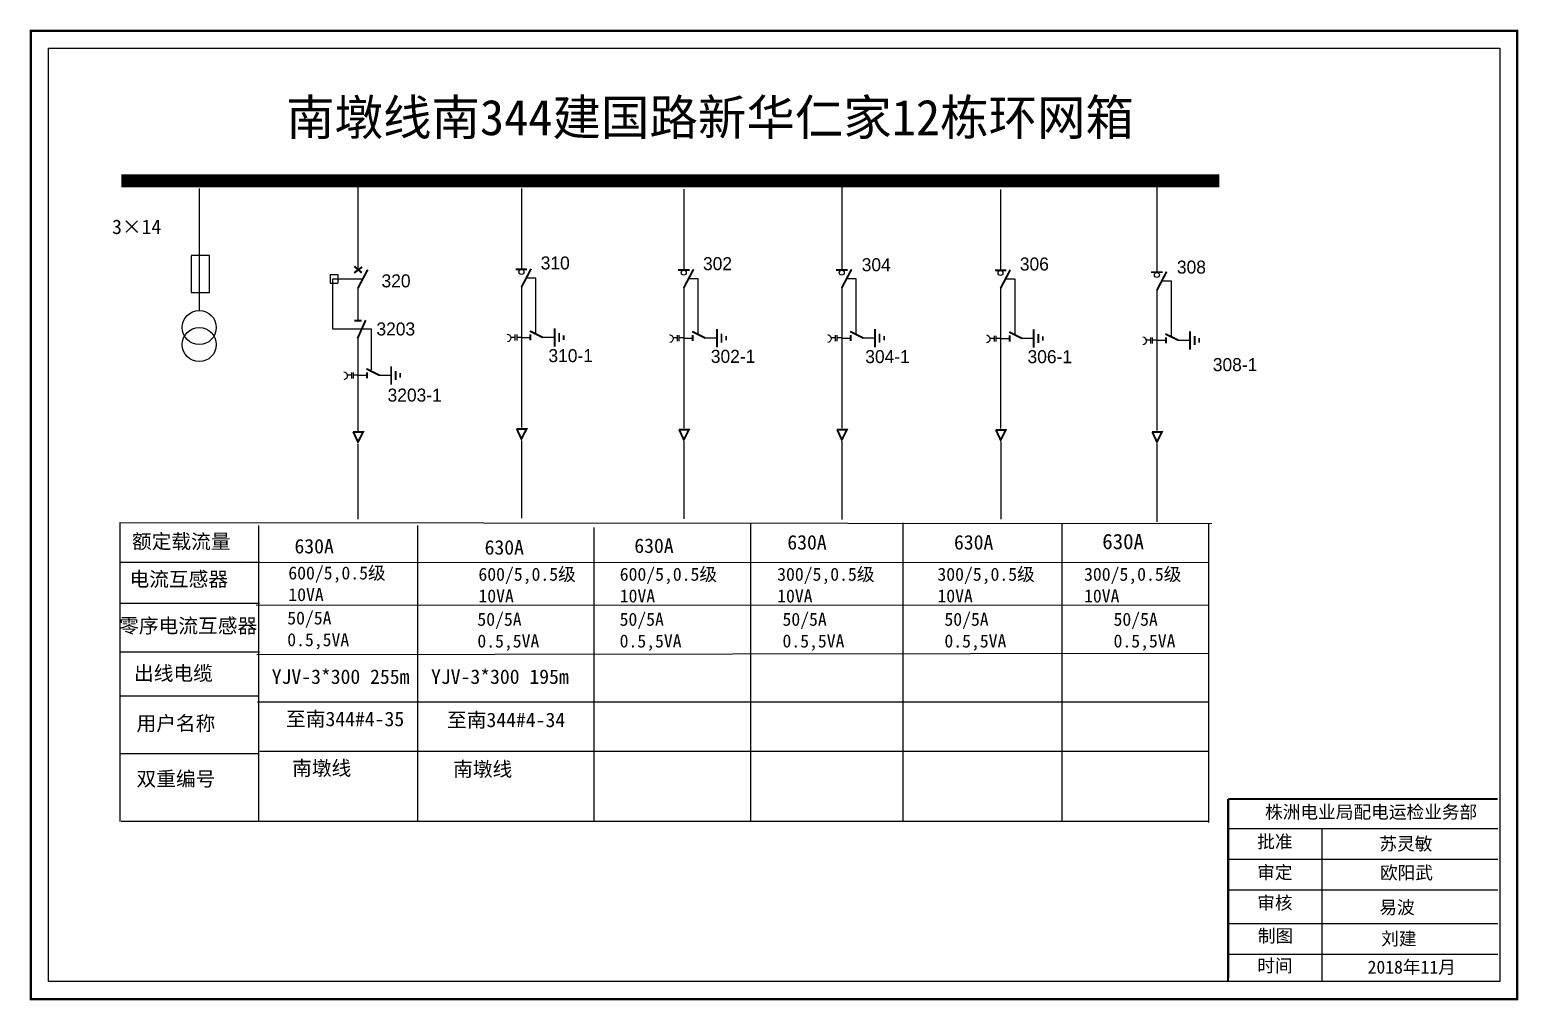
# Model space of a CAD drawing. Extents: x -98 to 307, y -196 to -22.
# Drawn here: x 180.8 to 306.5, y -103.9 to -22 of the extents above; entities that cross this region are included whole.
import ezdxf

# ---------------------------------------------------------------- set-up
doc = ezdxf.new("R2010")
doc.units = 0
doc.header["$LTSCALE"] = 0.774411
doc.linetypes.add('ACAD_ISO02W100', pattern=[15, 12, -3])
doc.linetypes.add('CENTER', pattern=[50.8, 31.75, -6.35, 6.35, -6.35])
doc.layers.get('0').update_dxf_attribs({"linetype": 'CONTINUOUS'})
doc.layers.add('2', color=7, linetype='CONTINUOUS')
doc.styles.add('hztxt_txtstyle_0.00_0_0', font='', dxfattribs={"bigfont": 'hztxt.shx'})
doc.styles.add('hztxt_txtstyle_1.80_0_0', font='', dxfattribs={"height": 1.8, "bigfont": 'hztxt.shx'})
doc.styles.add('hztxt_txtstyle_2.70_0_0', font='simkai.ttf', dxfattribs={"height": 2.7})
doc.styles.add('字体', font='', dxfattribs={"height": 2.5})
doc.styles.get('hztxt_txtstyle_0.00_0_0').set_extended_font_data('hztxt')
doc.styles.get('hztxt_txtstyle_1.80_0_0').set_extended_font_data('hztxt')
doc.styles.get('字体').set_extended_font_data('楷体_GB2312')

# ---------------------------------------------------------------- blocks, each defined once
blk = doc.blocks.new('JD')
for points in [[(-2, 0.2), (-2, -0.2), (2, 0.2), (2, -0.2)], [(1, -1.2), (1, -0.8), (-1, -1.2), (-1, -0.8)], [(-0.5, -1.8), (-0.5, -2.2), (0.5, -1.8), (0.5, -2.2)]]:
    blk.add_trace(points)

msp = doc.modelspace()

# ---------------------------------------------------------------- linework, layer by layer
at = {"color": 0}
for p, q in [((208.54, -35.18), (208.54, -42.24)), ((249.39, -34.71), (249.39, -42.2)), ((276, -34.9), (276, -42.4)), ((195.14, -35.37), (195.14, -45.62)), ((222.35, -35.36), (222.35, -42.15)), ((236.05, -35.42), (236.05, -42.2)), ((262.8, -35.45), (262.8, -42.24)), ((206.2, -42.62), (206.86, -42.62)), ((206.2, -42.62), (206.2, -43.35)), ((206.86, -42.62), (206.86, -43.35)), ((206.2, -43.35), (206.86, -43.35)), ((208.54, -43.73), (208.54, -46.46)), ((222.35, -43.65), (222.35, -55.52)), ((236.05, -43.7), (236.05, -55.57)), ((249.39, -43.7), (249.39, -55.57)), ((262.8, -43.74), (262.8, -55.61)), ((276, -43.9), (276, -55.77)), ((208.54, -47.82), (208.54, -55.86)), ((222.35, -47.93), (223.11, -47.93)), ((224.1, -47.91), (225.13, -47.91)), ((236.05, -47.98), (236.81, -47.98)), ((237.81, -47.96), (238.84, -47.96)), ((249.39, -47.98), (250.15, -47.98)), ((251.15, -47.96), (252.18, -47.96)), ((262.8, -48.01), (263.56, -48.01)), ((264.55, -47.99), (265.59, -47.99)), ((276, -48.17), (276.76, -48.17)), ((277.75, -48.15), (278.79, -48.15)), ((208.54, -51.12), (209.3, -51.12)), ((210.3, -51.1), (211.33, -51.1)), ((200.27, -66.92), (188.5, -66.92)), ((200.23, -70.38), (188.45, -70.38)), ((200.23, -74.47), (188.45, -74.47)), ((200.18, -78.2), (188.41, -78.2)), ((200.22, -83.05), (188.45, -83.05))]:
    msp.add_line(p, q, dxfattribs=at)
at = {"color": 0, "linetype": 'ACAD_ISO02W100'}
for p, q in [((208.87, -43), (206.41, -43)), ((206.41, -43), (206.41, -47.19)), ((206.41, -47.19), (209.66, -47.19)), ((209.66, -47.19), (209.66, -50.65))]:
    msp.add_line(p, q, dxfattribs=at)
at = {"color": 0, "linetype": 'CENTER'}
for p, q in [((208.55, -56.94), (208.55, -63.27)), ((222.35, -56.64), (222.35, -63.17)), ((236.06, -56.7), (236.06, -63.23)), ((249.4, -56.7), (249.4, -63.3)), ((262.81, -56.73), (262.81, -63.26)), ((276, -56.89), (276, -63.49))]:
    msp.add_line(p, q, dxfattribs=at)
at = {"color": 0, "linetype": 'Continuous'}
for p, q in [((188.43, -63.53), (280.63, -63.63)), ((188.47, -88.77), (188.47, -63.53)), ((200.16, -63.8), (200.16, -88.76)), ((213.58, -63.8), (213.58, -88.76)), ((228.46, -63.97), (228.46, -88.75)), ((241.69, -63.58), (241.69, -88.76)), ((254.55, -63.58), (254.55, -88.76)), ((267.97, -63.6), (267.97, -88.78)), ((280.37, -63.68), (280.37, -88.87)), ((199.12, -66.93), (280.37, -66.9)), ((199.95, -70.49), (280.37, -70.53)), ((200.02, -74.69), (280.37, -74.58)), ((200.08, -78.68), (280.37, -78.68)), ((200.27, -82.85), (280.37, -82.85)), ((280.37, -88.77), (188.55, -88.77)), ((282.02, -89.35), (304.77, -89.35)), ((289.92, -89.35), (289.92, -102.29)), ((282.02, -91.95), (304.77, -91.95)), ((282.02, -94.54), (304.77, -94.54)), ((282.02, -97.37), (304.77, -97.37)), ((282.02, -99.96), (304.77, -99.96))]:
    msp.add_line(p, q, dxfattribs=at)
at = {"color": 0, "linetype": 'Continuous', "const_width": 0.182}
msp.add_lwpolyline([(180.93, -22.06), (306.41, -22.06), (306.41, -103.76), (180.93, -103.76)], close=True, dxfattribs=at)
at = {"color": 0, "linetype": 'Continuous'}
msp.add_lwpolyline([(182.41, -23.53), (304.94, -23.53), (304.94, -102.28), (182.41, -102.28)], close=True, dxfattribs=at)
at = {"color": 0}
for points, const_width in [([(188.56, -34.71), (281.28, -34.71)], 1.1), ([(208.24, -41.93), (208.88, -42.47)], 0.165), ([(208.23, -42.48), (208.9, -41.98)], 0.165), ([(208.54, -43.78), (209.37, -42.21)], 0.165), ([(221.86, -42.17), (222.83, -42.17)], 0.165), ([(222.35, -43.69), (223.17, -42.13)], 0.165), ([(235.57, -42.23), (236.54, -42.23)], 0.165), ([(236.05, -43.75), (236.88, -42.18)], 0.165), ([(248.91, -42.23), (249.88, -42.23)], 0.165), ([(249.39, -43.75), (250.22, -42.18)], 0.165), ([(262.32, -42.26), (263.29, -42.26)], 0.165), ([(262.8, -43.78), (263.62, -42.22)], 0.165), ([(275.51, -42.42), (276.49, -42.42)], 0.165), ([(276, -43.94), (276.82, -42.38)], 0.165), ([(208.25, -46.5), (208.86, -46.5)], 0.165), ([(208.51, -48.02), (209.2, -46.47)], 0.165), ([(223.06, -47.38), (224.16, -47.93)], 0.165), ([(223.11, -47.67), (223.11, -48.18)], 0.165), ([(236.77, -47.43), (237.87, -47.98)], 0.165), ([(236.81, -47.73), (236.81, -48.23)], 0.165), ([(250.11, -47.43), (251.21, -47.98)], 0.165), ([(250.15, -47.73), (250.15, -48.23)], 0.165), ([(263.52, -47.47), (264.62, -48.01)], 0.165), ([(263.56, -47.76), (263.56, -48.27)], 0.165), ([(276.72, -47.63), (277.82, -48.17)], 0.165), ([(276.76, -47.92), (276.76, -48.43)], 0.165), ([(209.26, -50.57), (210.36, -51.12)], 0.165), ([(209.3, -50.87), (209.3, -51.37)], 0.165), ([(208.14, -55.91), (208.98, -55.91), (208.55, -56.75), (208.15, -55.89)], 0.165), ([(221.94, -55.65), (222.78, -55.65), (222.35, -56.5), (221.95, -55.64)], 0.165), ([(235.65, -55.71), (236.49, -55.71), (236.06, -56.56), (235.66, -55.69)], 0.165), ([(248.99, -55.71), (249.83, -55.71), (249.4, -56.56), (249, -55.69)], 0.165), ([(262.4, -55.74), (263.23, -55.74), (262.81, -56.59), (262.41, -55.73)], 0.165), ([(275.6, -55.9), (276.43, -55.9), (276, -56.75), (275.61, -55.89)], 0.165)]:
    msp.add_lwpolyline(points, dxfattribs=dict(at, const_width=const_width))
for points in [[(194.48, -41.05), (194.48, -44.13), (196.01, -44.13), (196.01, -41.01), (194.48, -41.01)], [(221.79, -47.69), (221.79, -48.19)], [(221.95, -47.69), (221.95, -48.19)], [(235.5, -47.74), (235.5, -48.24)], [(235.65, -47.74), (235.65, -48.24)], [(248.84, -47.74), (248.84, -48.24)], [(248.99, -47.74), (248.99, -48.24)], [(221.79, -47.92), (221.45, -47.92)], [(222.35, -47.92), (221.95, -47.92)], [(235.5, -47.97), (235.15, -47.97)], [(236.05, -47.97), (235.65, -47.97)], [(248.84, -47.97), (248.49, -47.97)], [(249.39, -47.97), (248.99, -47.97)], [(262.25, -48.01), (261.9, -48.01)], [(262.25, -47.78), (262.25, -48.28)], [(262.4, -47.78), (262.4, -48.28)], [(262.8, -48.01), (262.4, -48.01)], [(275.45, -48.17), (275.1, -48.17)], [(275.45, -47.94), (275.45, -48.44)], [(275.6, -47.94), (275.6, -48.44)], [(276, -48.17), (275.6, -48.17)], [(207.99, -51.11), (207.64, -51.11)], [(207.99, -50.88), (207.99, -51.38)], [(208.14, -50.88), (208.14, -51.38)], [(208.54, -51.11), (208.14, -51.11)]]:
    msp.add_lwpolyline(points, dxfattribs=at)
at = {"color": 0, "linetype": 'ACAD_ISO02W100'}
for points in [[(223.57, -47.68), (223.57, -42.93), (222.75, -42.93)], [(237.28, -47.74), (237.28, -42.98), (236.46, -42.98)], [(250.62, -47.74), (250.62, -42.98), (249.8, -42.98)], [(264.03, -47.77), (264.03, -43.02), (263.2, -43.02)], [(277.22, -47.93), (277.22, -43.18), (276.4, -43.18)]]:
    msp.add_lwpolyline(points, dxfattribs=at)
at = {"color": 0}
for points in [[(221.15, -47.64, -0.877934), (221.16, -48.3)], [(234.86, -47.69, -0.877934), (234.87, -48.36)], [(248.2, -47.69, -0.877934), (248.21, -48.36)], [(261.6, -47.72, -0.877934), (261.62, -48.39)], [(274.8, -47.88, -0.877934), (274.82, -48.55)], [(207.35, -50.83, -0.877934), (207.36, -51.5)]]:
    msp.add_lwpolyline(points, format="xyb", dxfattribs=at)
at = {"color": 0, "linetype": 'Continuous', "const_width": 0.182}
for points in [[(282.02, -86.88), (282.01, -102.24)], [(282.02, -86.88), (304.77, -86.88)]]:
    msp.add_lwpolyline(points, dxfattribs=at)
at = {"color": 0}
for centre in [(222.35, -42.4), (236.05, -42.46), (249.39, -42.46), (262.8, -42.49), (276, -42.65)]:
    msp.add_circle(centre, 0.211, dxfattribs=at)
at = {"layer": '2', "color": 0}
for centre in [(195.15, -47.09), (195.15, -48.53)]:
    msp.add_circle(centre, 1.44, dxfattribs=at)

# ---------------------------------------------------------------- block references
at = {"color": 0, "xscale": 0.3844120780054396, "yscale": 0.3844120780054396, "zscale": 0.3844120780054647, "rotation": 90}
for p in [(225.15, -47.94), (238.86, -47.99), (252.2, -47.99), (265.6, -48.02), (278.8, -48.18), (211.35, -51.13)]:
    msp.add_blockref('JD', p, dxfattribs=at)

# ---------------------------------------------------------------- texts
at = {"color": 0, "linetype": 'Continuous', "style": 'hztxt_txtstyle_2.70_0_0'}
msp.add_text('3×14', height=1.22, dxfattribs=at).set_placement((187.79, -39.2))
at = {"color": 0, "style": 'hztxt_txtstyle_1.80_0_0'}
for s, p in [('310', (223.98, -42.19)), ('302', (237.68, -42.25)), ('304', (251.08, -42.34)), ('306', (264.43, -42.28)), ('308', (277.69, -42.54)), ('320', (210.54, -43.7)), ('3203', (210.11, -47.76)), ('310-1', (224.63, -50.01)), ('302-1', (238.34, -50.07)), ('304-1', (251.38, -50.09)), ('306-1', (265.08, -50.1)), ('308-1', (280.72, -50.77)), ('3203-1', (211.05, -53.34))]:
    msp.add_text(s, height=1.098, dxfattribs=at).set_placement(p)
at = {"color": 0, "linetype": 'Continuous', "attachment_point": 1}
for s, insert, char_height, width, style in [('{\\fSimSun|b0|i0|c134|p2;南墩线南344建国路新华仁家12栋环网箱}', (202.48, -27.86), 3, 85.7498, '字体'), ('{\\fSimSun|b0|i0|c134|p2;额定载流量}', (189.47, -64.53), 1.2204, 19.6738, 'hztxt_txtstyle_2.70_0_0'), ('{\\fSimSun|b0|i0|c134|p2;630A}', (203.19, -64.93), 1.2204, 19.6738, 'hztxt_txtstyle_2.70_0_0'), ('{\\fSimSun|b0|i0|c134|p2;630A}', (219.24, -65.03), 1.2204, 19.6738, 'hztxt_txtstyle_2.70_0_0'), ('{\\fSimSun|b0|i0|c134|p2;630A}', (231.88, -64.89), 1.2204, 19.6738, 'hztxt_txtstyle_2.70_0_0'), ('{\\fSimSun|b0|i0|c134|p2;630A}', (244.8, -64.6), 1.2204, 19.6738, 'hztxt_txtstyle_2.70_0_0'), ('{\\fSimSun|b0|i0|c134|p2;630A}', (258.87, -64.6), 1.2204, 19.6738, 'hztxt_txtstyle_2.70_0_0'), ('{\\fSimSun|b0|i0|c134|p2;630A}', (271.39, -64.5), 1.2933, 10.3994, 'hztxt_txtstyle_0.00_0_0'), ('{\\fSimSun|b0|i0|c134|p2;电流互感器}', (189.26, -67.71), 1.2204, 19.6738, 'hztxt_txtstyle_2.70_0_0'), ('\\A1;{\\fSimSun|b0|i0|c134|p2;600/5,0.5级\\P10VA}', (202.67, -67.25), 1.0983, 20.2524, 'hztxt_txtstyle_2.70_0_0'), ('\\A1;{\\fSimSun|b0|i0|c134|p2;600/5,0.5级\\P10VA}', (218.72, -67.36), 1.0983, 20.2524, 'hztxt_txtstyle_2.70_0_0'), ('\\A1;{\\fSimSun|b0|i0|c134|p2;600/5,0.5级\\P10VA}', (230.65, -67.36), 1.0983, 20.2524, 'hztxt_txtstyle_2.70_0_0'), ('\\A1;{\\fSimSun|b0|i0|c134|p2;300/5,0.5级\\P10VA}', (243.94, -67.36), 1.0983, 20.2524, 'hztxt_txtstyle_2.70_0_0'), ('\\A1;{\\fSimSun|b0|i0|c134|p2;300/5,0.5级\\P10VA}', (257.47, -67.36), 1.0983, 20.2524, 'hztxt_txtstyle_2.70_0_0'), ('\\A1;{\\fSimSun|b0|i0|c134|p2;300/5,0.5级\\P10VA}', (269.85, -67.36), 1.0983, 20.2524, 'hztxt_txtstyle_2.70_0_0'), ('{\\fSimSun|b0|i0|c134|p2;零序电流互感器}', (188.39, -71.64), 1.2204, 19.6738, 'hztxt_txtstyle_2.70_0_0'), ('{\\fSimSun|b0|i0|c134|p2;50/5A\\P0.5,5VA}', (202.58, -71.05), 1.0983, 19.6738, 'hztxt_txtstyle_2.70_0_0'), ('{\\fSimSun|b0|i0|c134|p2;50/5A\\P0.5,5VA}', (218.63, -71.16), 1.0983, 19.6738, 'hztxt_txtstyle_2.70_0_0'), ('{\\fSimSun|b0|i0|c134|p2;50/5A\\P0.5,5VA}', (230.64, -71.16), 1.0983, 19.6738, 'hztxt_txtstyle_2.70_0_0'), ('{\\fSimSun|b0|i0|c134|p2;50/5A\\P0.5,5VA}', (244.39, -71.16), 1.0983, 19.6738, 'hztxt_txtstyle_2.70_0_0'), ('{\\fSimSun|b0|i0|c134|p2;50/5A\\P0.5,5VA}', (258.06, -71.16), 1.0983, 19.6738, 'hztxt_txtstyle_2.70_0_0'), ('{\\fSimSun|b0|i0|c134|p2;50/5A\\P0.5,5VA}', (272.34, -71.16), 1.0983, 19.6738, 'hztxt_txtstyle_2.70_0_0'), ('{\\fSimSun|b0|i0|c134|p2;出线电缆}', (189.64, -75.65), 1.2204, 19.6738, 'hztxt_txtstyle_2.70_0_0'), ('{\\fSimSun|b0|i0|c134|p2;YJV-3*300 255m}', (201.27, -75.94), 1.2204, 19.6738, 'hztxt_txtstyle_2.70_0_0'), ('{\\fSimSun|b0|i0|c134|p2;YJV-3*300 195m}', (214.72, -75.94), 1.2204, 19.6738, 'hztxt_txtstyle_2.70_0_0'), ('{\\fSimSun|b0|i0|c134|p2;用户名称}', (189.85, -79.88), 1.2204, 19.6738, 'hztxt_txtstyle_2.70_0_0'), ('{\\fSimSun|b0|i0|c134|p2;至南344#4-35}', (202.48, -79.51), 1.2204, 15.4764, 'hztxt_txtstyle_2.70_0_0'), ('{\\fSimSun|b0|i0|c134|p2;至南344#4-34}', (216.07, -79.59), 1.2204, 15.4764, 'hztxt_txtstyle_2.70_0_0'), ('{\\fSimSun|b0|i0|c134|p2;南墩线}', (202.99, -83.66), 1.2204, 9.2835, 'hztxt_txtstyle_2.70_0_0'), ('{\\fSimSun|b0|i0|c134|p2;南墩线}', (216.58, -83.74), 1.2204, 9.2835, 'hztxt_txtstyle_2.70_0_0'), ('{\\fSimSun|b0|i0|c134|p2;双重编号}', (189.85, -84.56), 1.2204, 19.6738, 'hztxt_txtstyle_2.70_0_0'), ('株洲电业局配电运检业务部', (285.13, -87.42), 1.0944, 29.9201, '字体'), ('{\\fKaiTi_GB2312|b0|i0|c134|p49;批准}', (284.47, -89.92), 1.0944, 8.5588, '字体'), ('苏灵敏', (294.78, -90.1), 1.094, 8.5588, '字体'), ('\\f\uffbfﾬￌﾣﾤ_GB2312|b0|i0|c134|p49;审定', (284.47, -92.52), 1.0944, 8.5588, '字体'), ('欧阳武', (294.83, -92.54), 1.094, 8.5588, '字体'), ('\\f\uffbfﾬￌﾣﾤ_GB2312|b0|i0|c134|p49;审核', (284.47, -95.09), 1.0944, 8.5588, '字体'), ('易波', (294.78, -95.47), 1.094, 8.5588, '字体'), ('\\f\uffbfﾬￌﾣﾤ_GB2312|b0|i0|c134|p49;制图', (284.52, -97.87), 1.0944, 8.5588, '字体'), ('刘建', (294.94, -98.11), 1.094, 8.5588, '字体'), ('\\f\uffbfﾬￌﾣﾤ_GB2312|b0|i0|c134|p49;时间', (284.47, -100.39), 1.0944, 8.5588, '字体'), ('2018年11月', (293.79, -100.51), 1.094, 16.0081, '字体')]:
    msp.add_mtext(s, dxfattribs=dict(at, insert=insert, char_height=char_height, width=width, style=style))

doc.saveas('drawing.dxf')
